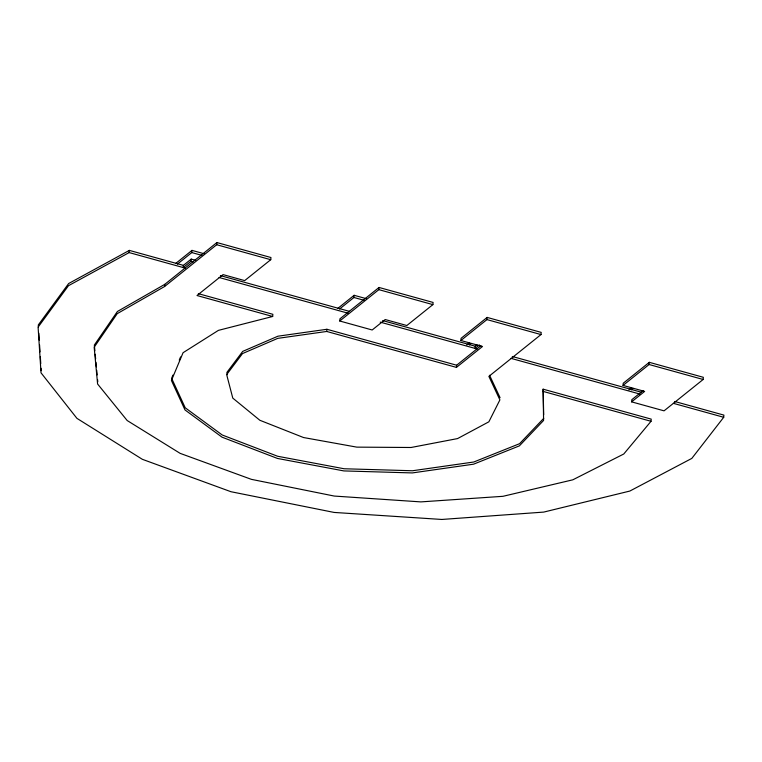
<?xml version="1.0" encoding="UTF-8"?>
<svg xmlns="http://www.w3.org/2000/svg" width="762" height="762" viewBox="0 0 762 762"><rect width="100%" height="100%" fill="white"/><g stroke="black" fill="none" stroke-linecap="round" stroke-linejoin="round"><path stroke-width="1.14" d="M674.713 401.479L723.9 415.109L723.709 417.281L691.82 458.4L629.822 491.061L543.716 512.093L441.855 519.455L334.118 512.435L230.953 491.719L142.361 459.315L76.933 418.357L41.015 372.828L38.1 327.136L68.456 285.712L129.149 252.574L129.34 250.393L183.394 265.367L191.214 259.099L195.691 260.337M272.672 316.478L218.418 330.365L183.08 352.701L171.421 380.476L185.014 409.956L222.028 437.169L277.473 458.448L343.891 470.926L412.328 472.926L473.573 464.182L519.389 445.865L543.582 420.453L543.115 389.172L651.215 419.119L651.024 421.3L623.773 454L572.814 479.822L502.968 496.31L420.862 501.891L334.27 496.062L251.412 479.355L180.127 453.352L127.187 420.538L97.593 384L94.164 347.215L117.215 313.668L164.563 286.531L164.763 284.359L216.894 242.545L270.939 257.518L270.748 259.699L244.678 280.607L223.066 274.615L196.996 295.523L272.672 316.478L272.863 314.306L198.339 293.656M183.394 265.367L183.204 267.548L191.024 261.271L191.214 259.099M177.413 264.1L191.795 252.565L191.995 250.384L204.292 253.794M164.563 286.531L216.694 244.726L216.894 242.545M326.717 331.46L456.438 367.389L482.508 346.491L460.886 340.5L461.077 338.318L487.137 317.411L541.191 332.384L541.001 334.566L488.871 376.38L499.891 399.907L488.861 421.815L457.571 438.579L411.051 447.494L356.797 447.132L303.543 437.54L259.852 420.272L232.781 398.107L226.666 374.609L242.506 353.568L277.749 338.366L326.717 331.46L326.917 329.279L456.638 365.217L480.898 345.748M339.747 321.002L339.947 318.821L379.038 287.464L433.092 302.438L432.892 304.619L406.832 325.526L385.21 319.535L372.18 329.984L339.747 321.002L378.847 289.646L379.038 287.464M339.566 309.02L353.949 297.485L354.139 295.304L366.446 298.714M456.438 367.389L456.638 365.217M477.002 344.834L475.269 346.224L475.069 348.405L479.422 344.919M460.886 340.5L486.947 319.592L487.137 317.411M631.622 401.86L644.652 391.411L623.04 385.42L623.23 383.238L649.291 362.331L703.345 377.304L703.145 379.486L664.054 410.842L631.622 401.86L631.822 399.688L643.109 390.62M623.04 385.42L649.1 364.512L649.291 362.331M172.964 375.095L171.621 378.304L185.214 407.784L222.228 434.988L277.673 456.267L344.081 468.754L412.518 470.754L473.774 462.01L519.579 443.694L543.782 418.271M179.241 360.14L180.584 356.94M175.812 263.366L191.995 250.384M337.966 308.286L354.139 295.304M466.792 344.938L469.487 342.776M469.287 344.957L471.087 343.519M628.936 389.868L631.631 387.696M631.441 389.877L633.241 388.439M164.763 284.359L117.405 311.487L94.355 345.043L94.888 350.787M129.34 250.393L68.656 283.531L38.291 324.955L38.443 327.298M326.917 329.279L277.949 336.194L242.707 351.387L226.866 372.437L227.447 374.675M216.694 244.726L270.748 259.699M378.847 289.646L432.892 304.619M486.947 319.592L541.001 334.566M649.1 364.512L703.145 379.486M191.795 252.565L201.863 255.356M353.949 297.485L364.017 300.276M191.024 261.271L193.253 261.89M220.399 275.615L349.548 311.401M382.695 320.583L475.269 346.224M512.274 356.483L641.537 392.287M129.149 252.574L185.433 268.167M219.056 277.482L348.205 313.258M380.209 322.126L477.307 349.025M510.94 358.34L640.204 394.144M673.37 403.336L723.709 417.281M542.925 391.354L651.024 421.3M489.566 375.266L500.082 397.726M95.212 354.235L95.641 358.835M95.964 362.283L96.393 366.884M96.717 370.332L97.145 374.923M97.574 379.524L97.784 381.829M38.814 333.156L39.272 340.185M39.567 344.872L40.015 351.901M40.319 356.587L40.767 363.617M41.062 368.303L41.215 370.646M543.115 389.172L543.697 414.785"/></g></svg>
